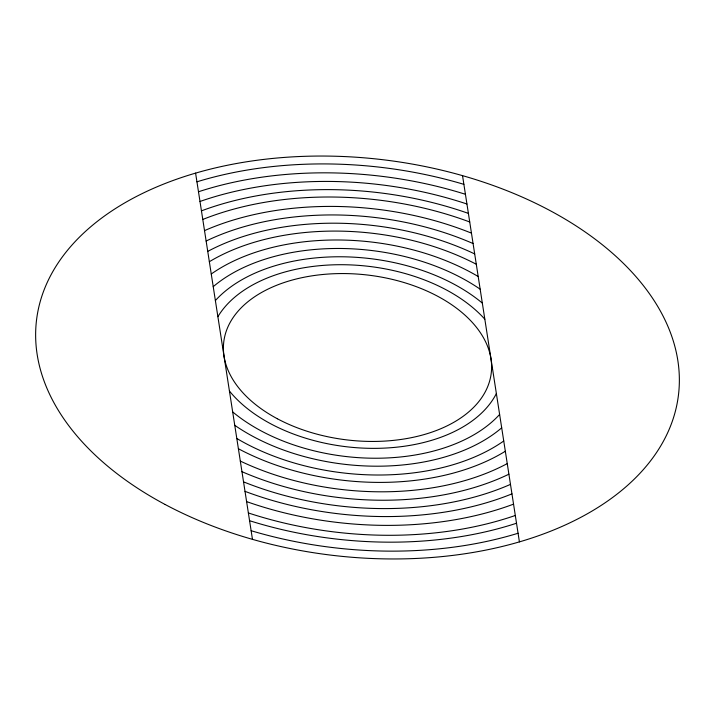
<?xml version="1.0" encoding="UTF-8"?>
<svg xmlns="http://www.w3.org/2000/svg" width="715" height="715" viewBox="0 0 715 715"><rect width="100%" height="100%" fill="white"/><g stroke="black" fill="none" stroke-linecap="round" stroke-linejoin="round"><path stroke-width="1.07" d="M462.534 175.649L519.412 541.881M195.588 173.119L252.467 539.351M499.624 414.441A161.572 99.698 6.5 0 1 232.679 411.911M215.376 300.559A161.572 99.698 6.5 0 1 482.321 303.089M503.744 440.994A188.501 116.313 6.5 0 1 236.799 438.474M211.256 274.006A188.501 116.313 6.5 0 1 478.201 276.526M507.257 463.597A215.429 132.927 6.5 0 1 240.311 461.068M207.743 251.403A215.429 132.927 6.5 0 1 474.689 253.932M510.483 484.377A242.358 149.542 6.5 0 1 243.538 481.856M204.517 230.623A242.358 149.542 6.5 0 1 471.462 233.144M513.558 504.138A269.287 166.157 6.5 0 1 246.604 501.608M201.442 210.862A269.287 166.157 6.5 0 1 468.397 213.392M516.516 523.237A296.216 182.772 6.5 0 1 249.571 520.708M198.484 191.763A296.216 182.772 6.5 0 1 465.429 194.292M501.698 427.82A174.362 107.581 6.5 0 1 234.752 425.291M496.371 393.545A145.744 89.929 6.5 0 1 371.612 448.35A145.744 89.929 6.5 0 1 229.426 391.016M505.335 451.245A200.352 123.624 6.5 0 1 238.39 448.725M508.901 474.197A228.952 141.275 6.5 0 1 241.956 471.668M511.958 493.868A255.157 157.443 6.5 0 1 245.013 491.348M515.318 515.47A285.178 175.97 6.5 0 1 248.364 512.95M518.071 533.247A310.605 191.656 6.5 0 1 251.126 530.718M217.887 316.691A148.845 91.842 6.5 0 1 343.093 264.72A148.845 91.842 6.5 0 1 484.833 319.212M213.222 286.67A174.88 107.911 6.5 0 1 480.167 289.191M209.343 261.717A202.774 125.116 6.5 0 1 476.288 264.246M206.135 241.027A228.666 141.096 6.5 0 1 473.08 243.547M202.783 219.46A257.436 158.846 6.5 0 1 469.728 221.981M199.986 201.469A282.434 174.272 6.5 0 1 466.931 203.998M196.938 181.816A310.516 191.593 6.5 0 1 463.883 184.345M277.366 418.758A134.643 83.083 6.5 0 0 490.696 376.573A134.643 83.083 6.5 0 0 304.438 277.17A134.643 83.083 6.5 0 0 277.366 418.758M165.174 504.513A323.144 199.387 6.5 0 0 677.168 403.278A323.144 199.387 6.5 0 0 230.159 164.709A323.144 199.387 6.5 0 0 165.174 504.513"/></g></svg>
